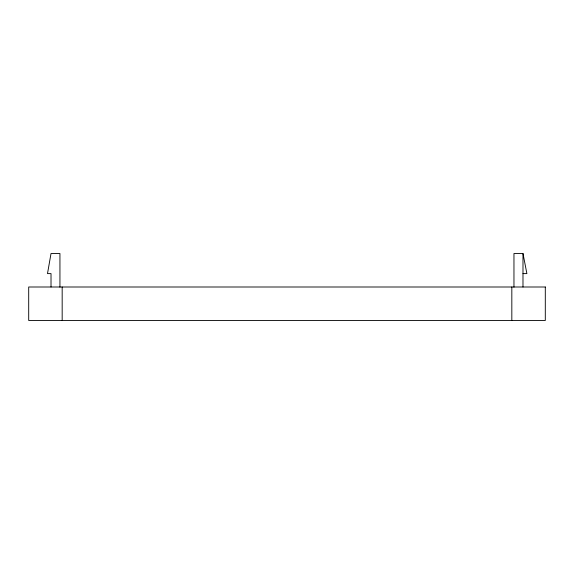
<?xml version="1.0" encoding="UTF-8"?>
<svg xmlns="http://www.w3.org/2000/svg" width="574" height="574" viewBox="0 0 574 574"><rect width="100%" height="100%" fill="white"/><g stroke="black" fill="none" stroke-linecap="round" stroke-linejoin="round"><path stroke-width="0.86" d="M51.014 287L51.014 273.611L47.499 273.611L51.014 253.529L59.94 253.529L59.94 287.151M522.986 273.611L526.889 273.611L522.986 253.529L513.96 253.529L513.96 287.151M522.986 253.529L522.986 287M511.829 287L511.829 320.471M62.171 287L62.171 320.471M545.3 287L28.7 287L28.7 320.471L545.3 320.471L545.3 287"/></g></svg>
